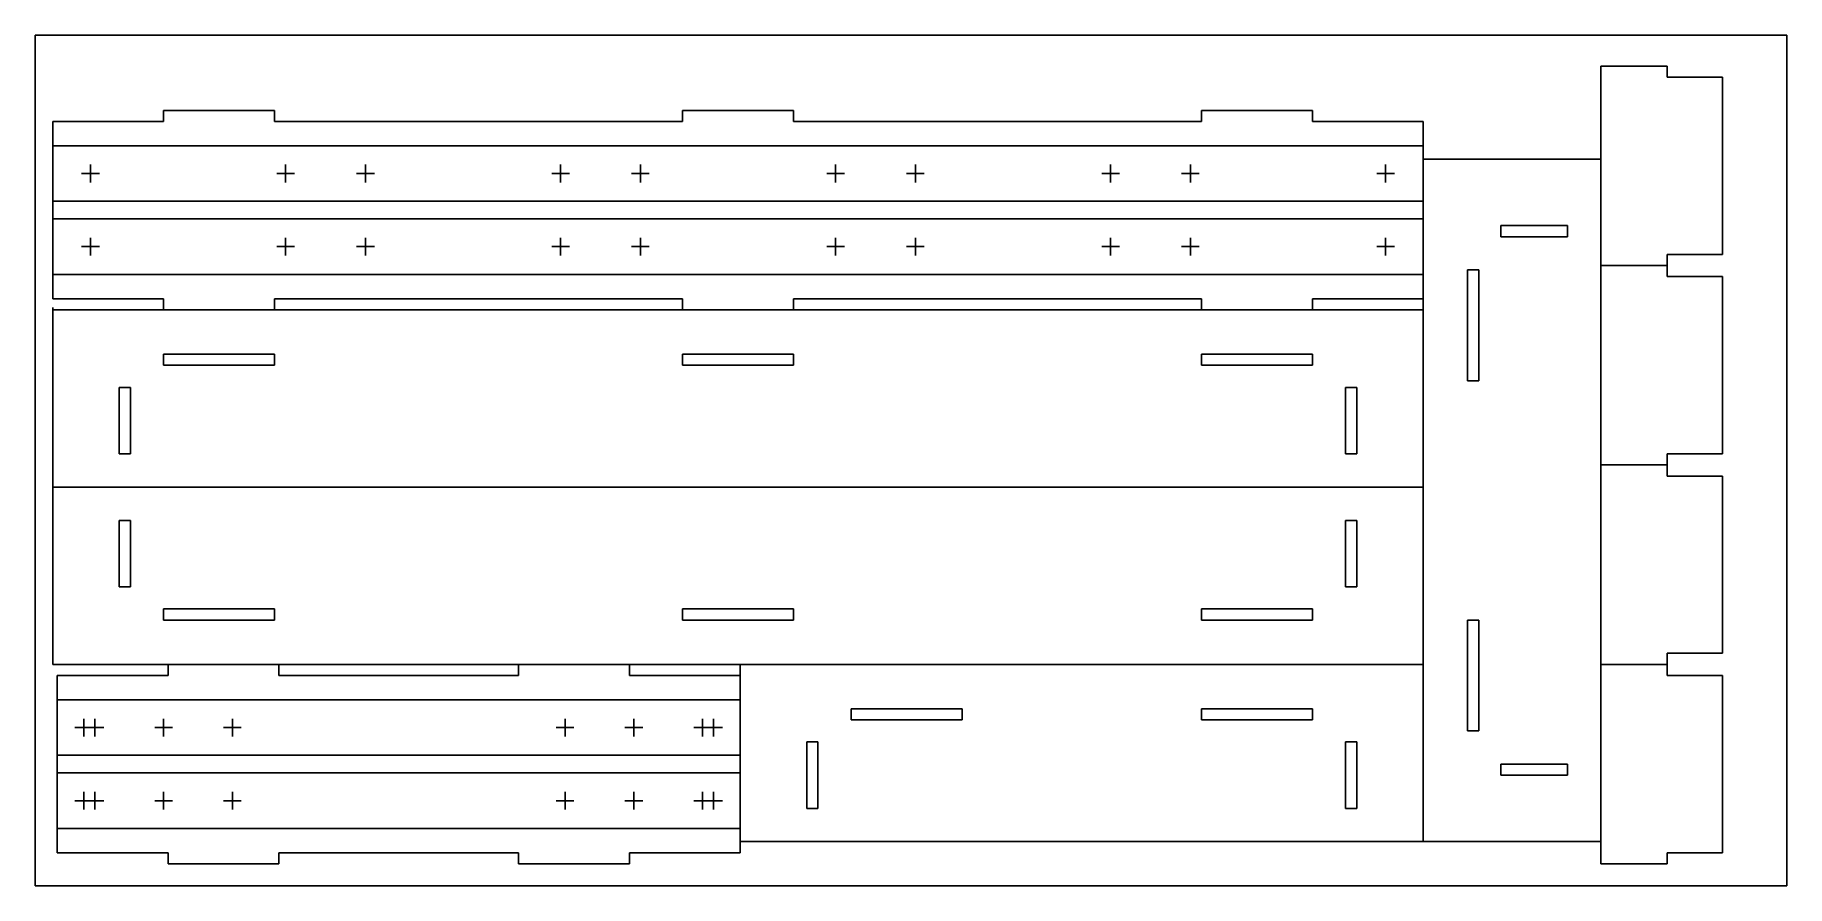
# Model space of a CAD drawing. Header units: millimetres. Extents: x 0 to 790, y 0 to 384.
import ezdxf

# ---------------------------------------------------------------- set-up
doc = ezdxf.new("R2010")
doc.units = ezdxf.units.MM
for name, color, linetype, lineweight, true_color in [('Cut', 5, 'Continuous', 25, 0x0000ff), ('Engraving', 1, 'Continuous', 25, 0xff0000), ('Wood', 30, 'Continuous', 25, 0xff7f00)]:
    doc.layers.add(name, color=color, linetype=linetype, lineweight=lineweight, true_color=true_color)

msp = doc.modelspace()

# ---------------------------------------------------------------- linework, layer by layer
at = {"layer": 'Cut'}
for p, q in [((706, 10), (706, 370)), ((706, 370), (736, 370)), ((736, 370), (736, 365)), ((736, 365), (761, 365)), ((761, 285), (761, 365)), ((58, 345), (58, 350)), ((58, 350), (108, 350)), ((108, 350), (108, 345)), ((292, 345), (292, 350)), ((292, 350), (342, 350)), ((342, 350), (342, 345)), ((576, 350), (526, 350)), ((526, 350), (526, 345)), ((576, 345), (576, 350)), ((8, 265), (8, 345)), ((8, 345), (58, 345)), ((108, 345), (292, 345)), ((342, 345), (526, 345)), ((576, 345), (626, 345)), ((626, 345), (626, 20)), ((706, 328), (626, 328)), ((661, 293), (661, 298)), ((661, 298), (691, 298)), ((691, 293), (661, 293)), ((691, 298), (691, 293)), ((736, 285), (761, 285)), ((736, 280), (736, 285)), ((646, 278), (651, 278)), ((646, 278), (646, 228)), ((651, 278), (651, 228)), ((706, 280), (736, 280)), ((736, 280), (736, 275)), ((736, 275), (761, 275)), ((761, 275), (761, 195)), ((58, 265), (8, 265)), ((8, 261), (8, 100)), ((58, 265), (58, 260)), ((108, 260), (108, 265)), ((292, 265), (108, 265)), ((292, 265), (292, 260)), ((342, 260), (342, 265)), ((526, 265), (342, 265)), ((526, 260), (526, 265)), ((576, 265), (576, 260)), ((626, 265), (576, 265)), ((8, 260), (626, 260)), ((58, 240), (108, 240)), ((58, 240), (58, 235)), ((108, 240), (108, 235)), ((292, 240), (342, 240)), ((292, 240), (292, 235)), ((342, 240), (342, 235)), ((526, 240), (576, 240)), ((526, 240), (526, 235)), ((576, 240), (576, 235)), ((58, 235), (108, 235)), ((292, 235), (342, 235)), ((526, 235), (576, 235)), ((43, 225), (38, 225)), ((38, 225), (38, 195)), ((43, 195), (43, 225)), ((591, 195), (591, 225)), ((591, 225), (596, 225)), ((596, 225), (596, 195)), ((646, 228), (651, 228)), ((38, 195), (43, 195)), ((596, 195), (591, 195)), ((706, 190), (736, 190)), ((736, 190), (736, 195)), ((736, 195), (761, 195)), ((736, 190), (736, 185)), ((736, 185), (761, 185)), ((761, 105), (761, 185)), ((8, 180), (626, 180)), ((38, 135), (38, 165)), ((38, 165), (43, 165)), ((43, 165), (43, 135)), ((596, 165), (591, 165)), ((591, 165), (591, 135)), ((596, 135), (596, 165)), ((43, 135), (38, 135)), ((591, 135), (596, 135)), ((58, 125), (108, 125)), ((58, 120), (58, 125)), ((58, 120), (108, 120)), ((108, 120), (108, 125)), ((292, 125), (342, 125)), ((292, 120), (292, 125)), ((292, 120), (342, 120)), ((342, 120), (342, 125)), ((526, 125), (576, 125)), ((526, 120), (526, 125)), ((526, 120), (576, 120)), ((576, 120), (576, 125)), ((646, 70), (646, 120)), ((646, 120), (651, 120)), ((651, 70), (651, 120)), ((736, 105), (761, 105)), ((736, 100), (736, 105)), ((8, 100), (626, 100)), ((10, 95), (10, 15)), ((60, 95), (10, 95)), ((60, 95), (60, 100)), ((110, 100), (110, 95)), ((218, 95), (110, 95)), ((218, 100), (218, 95)), ((268, 95), (268, 100)), ((318, 95), (268, 95)), ((318, 15), (318, 100)), ((706, 100), (736, 100)), ((736, 100), (736, 95)), ((736, 95), (761, 95)), ((761, 95), (761, 15)), ((368, 80), (418, 80)), ((368, 80), (368, 75)), ((418, 80), (418, 75)), ((526, 80), (526, 75)), ((576, 80), (526, 80)), ((576, 80), (576, 75)), ((368, 75), (418, 75)), ((576, 75), (526, 75)), ((353, 65), (348, 65)), ((348, 65), (348, 35)), ((353, 35), (353, 65)), ((591, 35), (591, 65)), ((591, 65), (596, 65)), ((596, 65), (596, 35)), ((646, 70), (651, 70)), ((691, 55), (661, 55)), ((661, 55), (661, 50)), ((661, 50), (691, 50)), ((691, 50), (691, 55)), ((348, 35), (353, 35)), ((596, 35), (591, 35)), ((706, 20), (318, 20)), ((10, 15), (60, 15)), ((60, 15), (60, 10)), ((60, 10), (110, 10)), ((110, 10), (110, 15)), ((110, 15), (218, 15)), ((218, 10), (218, 15)), ((268, 10), (218, 10)), ((268, 15), (268, 10)), ((268, 15), (318, 15)), ((706, 10), (736, 10)), ((736, 10), (736, 15)), ((736, 15), (761, 15))]:
    msp.add_line(p, q, dxfattribs=at)
at = {"layer": 'Engraving'}
for p, q in [((8, 334), (626, 334)), ((25, 317.5), (25, 325.5)), ((113, 317.5), (113, 325.5)), ((149, 317.5), (149, 325.5)), ((237, 317.5), (237, 325.5)), ((273, 317.5), (273, 325.5)), ((361, 317.5), (361, 325.5)), ((397, 317.5), (397, 325.5)), ((485, 317.5), (485, 325.5)), ((521, 317.5), (521, 325.5)), ((609, 317.5), (609, 325.5)), ((29, 321.5), (21, 321.5)), ((109, 321.5), (117, 321.5)), ((145, 321.5), (153, 321.5)), ((233, 321.5), (241, 321.5)), ((269, 321.5), (277, 321.5)), ((365, 321.5), (357, 321.5)), ((401, 321.5), (393, 321.5)), ((489, 321.5), (481, 321.5)), ((525, 321.5), (517, 321.5)), ((605, 321.5), (613, 321.5)), ((8, 309), (626, 309)), ((8, 301), (626, 301)), ((25, 292.5), (25, 284.5)), ((113, 292.5), (113, 284.5)), ((149, 292.5), (149, 284.5)), ((237, 292.5), (237, 284.5)), ((273, 292.5), (273, 284.5)), ((361, 292.5), (361, 284.5)), ((397, 292.5), (397, 284.5)), ((485, 292.5), (485, 284.5)), ((521, 292.5), (521, 284.5)), ((609, 292.5), (609, 284.5)), ((29, 288.5), (21, 288.5)), ((109, 288.5), (117, 288.5)), ((145, 288.5), (153, 288.5)), ((233, 288.5), (241, 288.5)), ((269, 288.5), (277, 288.5)), ((365, 288.5), (357, 288.5)), ((401, 288.5), (393, 288.5)), ((489, 288.5), (481, 288.5)), ((525, 288.5), (517, 288.5)), ((605, 288.5), (613, 288.5)), ((8, 276), (626, 276)), ((10, 84), (318, 84)), ((18, 71.5), (31, 71.5)), ((22, 67.5), (22, 75.5)), ((27, 67.5), (27, 75.5)), ((54, 71.5), (62, 71.5)), ((58, 75.5), (58, 67.5)), ((93, 71.5), (85, 71.5)), ((89, 75.5), (89, 67.5)), ((235, 71.5), (243, 71.5)), ((239, 75.5), (239, 67.5)), ((274, 71.5), (266, 71.5)), ((270, 75.5), (270, 67.5)), ((310, 71.5), (297, 71.5)), ((301, 67.5), (301, 75.5)), ((306, 67.5), (306, 75.5)), ((10, 59), (318, 59)), ((10, 51), (318, 51)), ((22, 42.5), (22, 34.5)), ((27, 42.5), (27, 34.5)), ((58, 34.5), (58, 42.5)), ((89, 34.5), (89, 42.5)), ((239, 34.5), (239, 42.5)), ((270, 34.5), (270, 42.5)), ((301, 42.5), (301, 34.5)), ((306, 42.5), (306, 34.5)), ((18, 38.5), (31, 38.5)), ((54, 38.5), (62, 38.5)), ((93, 38.5), (85, 38.5)), ((235, 38.5), (243, 38.5)), ((274, 38.5), (266, 38.5)), ((310, 38.5), (297, 38.5)), ((10, 26), (318, 26))]:
    msp.add_line(p, q, dxfattribs=at)
at = {"layer": 'Wood'}
for p, q in [((790, 384), (0, 384)), ((0, 384), (0, 0)), ((790, 0), (790, 384)), ((0, 0), (790, 0))]:
    msp.add_line(p, q, dxfattribs=at)

doc.saveas('drawing.dxf')
